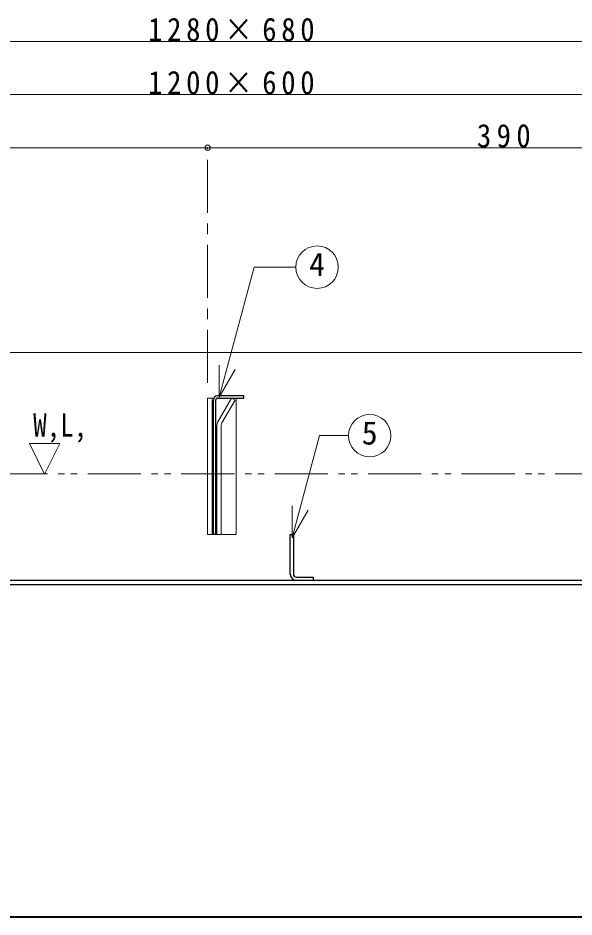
# Model space of a CAD drawing. Units: millimetres at full size, sheet at 1:7; details may follow other scales. Extents: x -1487 to 1348, y -983 to 984.
# Drawn here: x -445 to -78, y -983 to -391 of the extents above; entities that cross this region are included whole.
import ezdxf
from ezdxf.enums import TextEntityAlignment as Align

# ---------------------------------------------------------------- set-up
doc = ezdxf.new("R2010")
doc.units = ezdxf.units.MM
doc.header["$LTSCALE"] = 7
doc.header["$PDMODE"] = 32
doc.header["$PDSIZE"] = 3.5
doc.linetypes.add('CHAIN1', pattern=[8, 5, -1, 1, -1])
doc.linetypes.add('DOUBLE_CHAIN1', pattern=[8.8, 5, -1, 0.6, -0.6, 0.6, -1])
doc.layers.add('0-A', color=4, linetype='Continuous', lineweight=9)
doc.styles.add('ＭＳ ゴシック', font='')
doc.styles.get('ＭＳ ゴシック').set_extended_font_data('MS Gothic')

msp = doc.modelspace()

# ---------------------------------------------------------------- linework, layer by layer
at = {"layer": '0-A'}
for p, q in [((335.143, -406.487), (-944.857, -406.487)), ((295.143, -441.487), (-904.857, -441.487)), ((-319.857, -476.487), (-709.857, -476.487)), ((70.143, -476.487), (-319.857, -476.487)), ((301.143, -611.487), (-901.857, -611.487)), ((-316.857, -641.487), (-315.705, -641.487)), ((-301.107, -641.487), (-301.107, -731.487)), ((-437.376, -671.531), (-427.376, -691.531)), ((-417.376, -671.531), (-437.376, -671.531)), ((-427.376, -691.531), (-417.376, -671.531)), ((-316.857, -731.487), (-316.107, -731.487)), ((-313.857, -731.487), (-314.607, -731.487)), ((-310.857, -731.487), (-301.107, -731.487))]:
    msp.add_line(p, q, dxfattribs=at)
at = {"layer": '0-A', "linetype": 'CHAIN1'}
msp.add_line((-319.857, -631.487), (-319.857, -476.487), dxfattribs=at)
at = {"layer": '0-A', "color": 7, "lineweight": 18}
for p, q in [((-312.182, -640.826), (-312.182, -619.826)), ((-312.182, -640.826), (-301.682, -622.639)), ((-319.857, -641.487), (-316.857, -641.487)), ((-319.857, -731.487), (-319.857, -641.487)), ((-316.857, -641.487), (-316.857, -731.487)), ((-313.054, -657.095), (-304.042, -641.487)), ((-313.857, -731.487), (-313.857, -660.095)), ((-310.857, -659.291), (-310.857, -731.487)), ((-264.201, -733.49), (-264.201, -712.49)), ((-264.201, -733.49), (-253.701, -715.303)), ((-316.857, -731.487), (-319.857, -731.487)), ((-313.857, -731.487), (-310.857, -731.487))]:
    msp.add_line(p, q, dxfattribs=at)
at = {"layer": '0-A', "color": 5, "lineweight": 25}
for p, q in [((-316.107, -731.487), (-316.107, -642.987)), ((-314.607, -642.987), (-314.607, -731.487)), ((-313.167, -641.487), (-296.107, -641.487)), ((-296.107, -639.987), (-313.107, -639.987)), ((-296.107, -641.487), (-296.107, -639.987)), ((-314.607, -731.487), (-316.107, -731.487)), ((-907.857, -761.487), (298.143, -761.487)), ((-261.357, -759.487), (-250.357, -759.487)), ((-250.357, -759.487), (-250.357, -761.487)), ((298.143, -764.487), (-907.857, -764.487))]:
    msp.add_line(p, q, dxfattribs=at)
at = {"layer": '0-A', "linetype": 'DOUBLE_CHAIN1'}
msp.add_line((-891.607, -691.487), (130.143, -691.487), dxfattribs=at)
at = {"layer": '0-A', "color": 1, "lineweight": 40}
msp.add_line((1347.643, -983.487), (-1487.357, -983.487), dxfattribs=at)
at = {"layer": '0-A', "color": 7, "lineweight": 18}
for points in [[(-312.182, -640.826), (-289.247, -555.231), (-261.719, -555.231)], [(-304.042, -641.487), (-301.792, -642.786), (-310.455, -657.791)], [(-264.201, -733.49), (-246.185, -666.254), (-227.022, -666.254)]]:
    msp.add_lwpolyline(points, dxfattribs=at)
at = {"layer": '0-A', "color": 5, "lineweight": 25}
msp.add_lwpolyline([(-265.357, -757.487), (-265.357, -731.487), (-263.357, -731.487), (-263.357, -757.487)], dxfattribs=at)
at = {"layer": '0-A', "color": 7, "lineweight": 18}
for centre in [(-247.719, -555.231), (-213.022, -666.254)]:
    msp.add_circle(centre, 14, dxfattribs=at)
at = {"layer": '0-A', "color": 5, "lineweight": 25}
for centre, radius, start, end in [((-313.107, -642.987), 3, 92.27697, 180), ((-313.107, -642.987), 1.5, 92.27697, 180), ((-261.357, -757.487), 4, 180, 270), ((-261.357, -757.487), 2, 180, 270)]:
    msp.add_arc(centre, radius, start, end, dxfattribs=at)
at = {"layer": '0-A', "color": 7, "lineweight": 18}
for centre, radius, start, end in [((-313.107, -642.987), 3, 90, 92.27697), ((-307.857, -660.095), 6, 150, 180), ((-307.857, -659.291), 3, 150, 180)]:
    msp.add_arc(centre, radius, start, end, dxfattribs=at)
at = {"layer": '0-A'}
msp.add_point((-319.857, -476.487), dxfattribs=at)

# ---------------------------------------------------------------- texts
at = {"layer": '0-A', "color": 7, "style": 'ＭＳ ゴシック'}
for s, p in [('4', (-252.969, -565.731)), ('5', (-218.272, -676.754))]:
    msp.add_text(s, height=15.4, dxfattribs=at).set_placement(p, align=Align.BOTTOM_LEFT)
at = {"layer": '0-A', "color": 7, "style": 'ＭＳ ゴシック', "width": 0.85}
msp.add_text('W,L,', height=15.4, dxfattribs=at).set_placement((-434.876, -671.531), align=Align.BOTTOM_LEFT)
at = {"layer": '0-A', "color": 7, "char_height": 15.4, "attachment_point": 7, "style": 'ＭＳ ゴシック'}
for s, insert in [('\\T1.33;\\W0.9;1280×680', (-359.107, -406.487)), ('\\T1.33;\\W0.9;1200×600', (-359.107, -441.487)), ('\\T1.38;\\W0.9;390', (-142.357, -476.487))]:
    msp.add_mtext(s, dxfattribs=dict(at, insert=insert))

doc.saveas('drawing.dxf')
